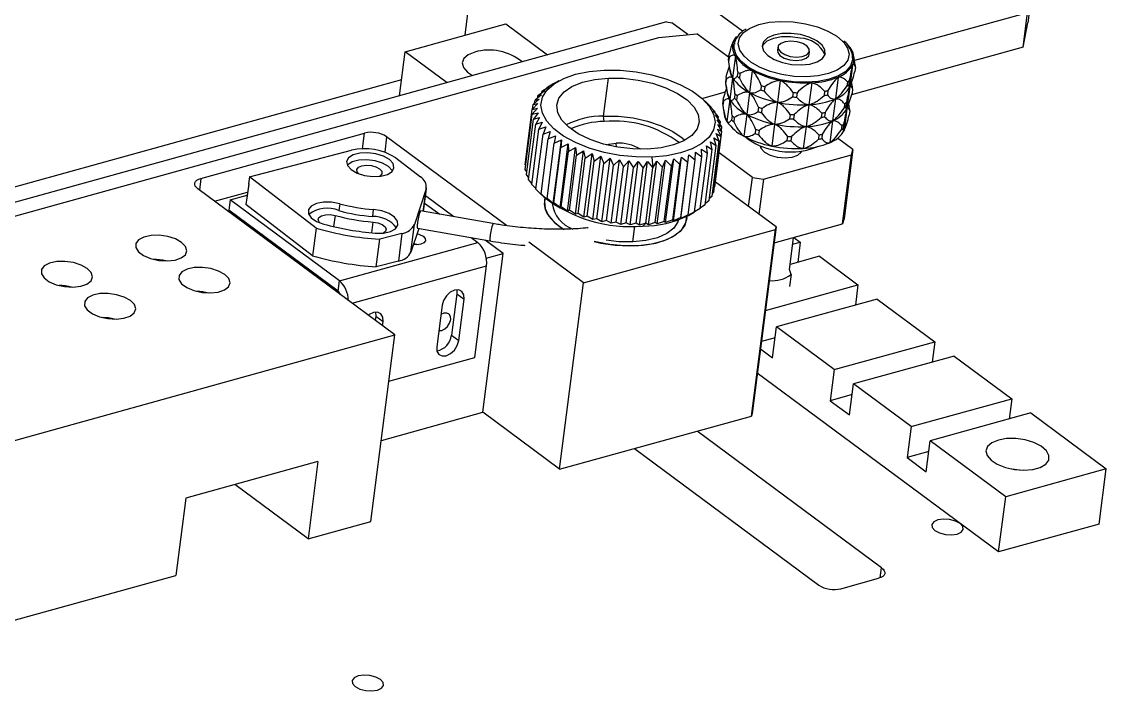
# Model space of a CAD drawing. Header units: millimetres. Extents: x 15 to 836, y 5 to 589.
# Drawn here: x 651.2 to 719.3, y 142.1 to 184.6 of the extents above; entities that cross this region are included whole.
import ezdxf

# ---------------------------------------------------------------- set-up
doc = ezdxf.new("R2010")
doc.units = ezdxf.units.MM

msp = doc.modelspace()

# ---------------------------------------------------------------- linework, layer by layer
at = {"color": 7, "linetype": 'Continuous', "lineweight": 25}
for p, q in [((696.407, 183.995), (679.416, 196.586)), ((678.996, 183.752), (680.222, 193.259)), ((714.499, 185.825), (714.331, 184.524)), ((691.638, 184.579), (631.6, 167.96)), ((691.638, 184.579), (691.986, 184.522)), ((714.313, 185.159), (703.452, 182.153)), ((714.033, 182.991), (714.313, 185.159)), ((675.239, 182.712), (681.557, 184.461)), ((681.557, 184.461), (684.182, 182.515)), ((692.978, 183.786), (691.986, 184.522)), ((714.033, 182.991), (714.331, 184.524)), ((632.435, 167.342), (691.162, 183.598)), ((691.162, 183.598), (693.541, 183.845)), ((695.544, 182.36), (693.541, 183.845)), ((674.882, 179.941), (675.239, 182.712)), ((677.865, 180.766), (675.239, 182.712)), ((698.64, 183.003), (698.612, 182.786)), ((700.596, 182.531), (700.624, 182.748)), ((714.033, 182.991), (703.269, 180.011)), ((695.559, 182.472), (695.523, 182.197)), ((695.57, 182.348), (695.535, 182.073)), ((695.535, 182.072), (695.623, 181.513)), ((695.967, 182.449), (695.79, 181.075)), ((703.331, 181.891), (703.154, 180.517)), ((703.496, 181.871), (703.408, 182.431)), ((696.119, 181.445), (696.084, 181.17)), ((696.255, 181.328), (696.219, 181.053)), ((697.032, 181.527), (696.855, 180.154)), ((703.508, 181.746), (703.472, 181.472)), ((675.011, 180.943), (630.651, 168.664)), ((684.257, 180.494), (683.818, 180.209)), ((684.573, 180.709), (684.123, 180.447)), ((684.123, 180.447), (684.257, 180.494)), ((684.482, 180.662), (684.573, 180.709)), ((684.874, 180.877), (684.511, 180.679)), ((687.698, 178.672), (688.006, 181.058)), ((695.382, 181.099), (695.346, 180.824)), ((695.393, 180.974), (695.358, 180.7)), ((695.358, 180.699), (695.446, 180.139)), ((695.79, 181.075), (695.613, 179.702)), ((697.595, 180.596), (697.56, 180.321)), ((697.818, 180.517), (697.782, 180.243)), ((698.786, 180.909), (698.609, 179.536)), ((700.759, 180.759), (700.582, 179.386)), ((702.423, 181.119), (702.246, 179.745)), ((703.004, 180.817), (702.968, 180.542)), ((703.154, 180.517), (702.977, 179.144)), ((703.119, 180.915), (703.083, 180.64)), ((703.319, 180.498), (703.269, 180.814)), ((683.791, 180.005), (683.388, 179.677)), ((683.555, 179.813), (683.573, 179.952)), ((683.995, 180.259), (683.573, 179.952)), ((683.573, 179.952), (683.791, 180.005)), ((683.807, 180.122), (683.818, 180.209)), ((683.818, 180.209), (683.995, 180.259)), ((693.871, 179.782), (695.343, 180.19)), ((695.942, 180.071), (695.907, 179.797)), ((696.078, 179.954), (696.042, 179.68)), ((696.855, 180.154), (696.678, 178.78)), ((699.59, 180.152), (699.554, 179.878)), ((699.84, 180.133), (699.805, 179.859)), ((701.569, 180.233), (701.534, 179.958)), ((701.781, 180.279), (701.745, 180.004)), ((703.331, 180.373), (703.295, 180.098)), ((683.561, 179.458), (683.211, 179.089)), ((683.211, 179.089), (683.539, 179.169)), ((683.539, 179.169), (683.22, 178.782)), ((683.231, 179.111), (683.267, 179.389)), ((683.646, 179.738), (683.267, 179.389)), ((683.267, 179.389), (683.561, 179.458)), ((683.362, 179.476), (683.388, 179.677)), ((683.388, 179.677), (683.646, 179.738)), ((694.102, 179.566), (693.954, 179.706)), ((694.442, 179.24), (694.067, 179.599)), ((694.343, 179.314), (694.442, 179.24)), ((694.704, 178.936), (694.343, 179.314)), ((695.205, 179.725), (695.169, 179.45)), ((695.216, 179.601), (695.181, 179.326)), ((695.181, 179.325), (695.268, 178.766)), ((695.613, 179.702), (695.436, 178.328)), ((697.418, 179.222), (697.382, 178.948)), ((697.64, 179.144), (697.605, 178.869)), ((698.609, 179.536), (698.432, 178.162)), ((700.582, 179.386), (700.405, 178.013)), ((702.246, 179.745), (702.069, 178.372)), ((702.826, 179.443), (702.791, 179.168)), ((702.977, 179.144), (702.8, 177.771)), ((702.942, 179.541), (702.906, 179.266)), ((703.142, 179.125), (703.092, 179.441)), ((682.763, 175.619), (683.211, 179.089)), ((682.772, 175.312), (683.22, 178.782)), ((682.846, 175), (683.294, 178.47)), ((683.22, 178.782), (683.578, 178.875)), ((683.578, 178.875), (683.294, 178.47)), ((683.294, 178.47), (683.679, 178.578)), ((683.679, 178.578), (683.432, 178.158)), ((687.738, 178.332), (687.698, 178.672)), ((694.564, 179.022), (694.704, 178.936)), ((694.905, 178.626), (694.564, 179.022)), ((694.725, 178.726), (694.905, 178.626)), ((695.044, 178.314), (694.725, 178.726)), ((694.826, 178.429), (695.044, 178.314)), ((695.118, 178.002), (694.826, 178.429)), ((694.891, 178.512), (694.905, 178.626)), ((695.765, 178.698), (695.73, 178.423)), ((695.9, 178.581), (695.865, 178.306)), ((696.678, 178.78), (696.501, 177.407)), ((699.413, 178.779), (699.377, 178.504)), ((699.663, 178.76), (699.628, 178.485)), ((701.392, 178.86), (701.357, 178.585)), ((701.604, 178.905), (701.568, 178.631)), ((703.153, 179), (703.118, 178.725)), ((682.985, 174.688), (683.432, 178.158)), ((683.186, 174.378), (683.633, 177.848)), ((683.432, 178.158), (683.841, 178.282)), ((683.841, 178.282), (683.633, 177.848)), ((683.633, 177.848), (684.061, 177.99)), ((684.061, 177.99), (683.895, 177.544)), ((694.843, 177.846), (695.127, 177.695)), ((695.07, 177.395), (694.843, 177.846)), ((694.866, 178.135), (695.118, 178.002)), ((695.127, 177.695), (694.866, 178.135)), ((695.022, 178.143), (695.044, 178.314)), ((695.087, 177.762), (695.118, 178.002)), ((697.241, 177.849), (697.205, 177.574)), ((697.463, 177.77), (697.428, 177.496)), ((698.432, 178.162), (698.255, 176.789)), ((700.405, 178.013), (700.228, 176.639)), ((702.069, 178.372), (701.892, 176.999)), ((702.649, 178.07), (702.614, 177.795)), ((702.765, 178.168), (702.729, 177.893)), ((662.415, 174.759), (672.681, 177.601)), ((681.598, 171.796), (674.074, 177.372)), ((683.448, 174.074), (683.895, 177.544)), ((683.767, 173.78), (684.215, 177.249)), ((683.895, 177.544), (684.338, 177.705)), ((684.338, 177.705), (684.215, 177.249)), ((684.215, 177.249), (684.668, 177.431)), ((684.533, 173.18), (685.047, 177.17)), ((684.668, 177.431), (684.589, 176.967)), ((684.589, 176.967), (685.047, 177.17)), ((685.047, 177.17), (685.013, 176.701)), ((694.502, 173.637), (694.949, 177.106)), ((694.614, 177.299), (694.949, 177.106)), ((694.765, 176.832), (694.614, 177.299)), ((694.623, 173.926), (695.07, 177.395)), ((694.679, 174.225), (695.127, 177.695)), ((694.759, 177.567), (695.07, 177.395)), ((694.949, 177.106), (694.759, 177.567)), ((699.236, 177.405), (699.2, 177.131)), ((699.486, 177.386), (699.451, 177.112)), ((701.215, 177.486), (701.18, 177.212)), ((701.426, 177.532), (701.391, 177.257)), ((703.352, 176.574), (702.39, 177.287)), ((665.458, 174.849), (671.872, 176.525)), ((684.141, 173.498), (684.589, 176.967)), ((684.566, 173.231), (685.013, 176.701)), ((684.958, 172.935), (685.472, 176.926)), ((685.013, 176.701), (685.472, 176.926)), ((685.035, 172.983), (685.483, 176.453)), ((685.424, 172.71), (685.938, 176.7)), ((685.472, 176.926), (685.483, 176.453)), ((685.483, 176.453), (685.938, 176.7)), ((685.926, 172.505), (686.44, 176.495)), ((685.938, 176.7), (685.993, 176.226)), ((685.993, 176.226), (686.44, 176.495)), ((686.44, 176.495), (686.538, 176.023)), ((693.444, 175.931), (693.465, 176.402)), ((693.465, 176.402), (693.855, 176.122)), ((693.832, 176.595), (694.215, 176.337)), ((693.855, 176.122), (693.832, 176.595)), ((694.072, 173.105), (694.519, 176.574)), ((694.147, 176.81), (694.519, 176.574)), ((694.215, 176.337), (694.147, 176.81)), ((694.317, 173.362), (694.765, 176.832)), ((694.409, 177.046), (694.765, 176.832)), ((694.519, 176.574), (694.409, 177.046)), ((697.586, 176.783), (697.569, 176.648)), ((700.048, 176.328), (700.065, 176.463)), ((703.352, 176.574), (702.793, 172.237)), ((703.259, 176.241), (703.352, 176.574)), ((674.65, 176.042), (676.189, 174.859)), ((685.545, 172.757), (685.993, 176.226)), ((686.09, 172.554), (686.538, 176.023)), ((686.458, 172.325), (686.972, 176.315)), ((686.538, 176.023), (686.972, 176.315)), ((686.664, 172.377), (687.111, 175.846)), ((686.972, 176.315), (687.111, 175.846)), ((687.014, 172.169), (687.529, 176.16)), ((687.111, 175.846), (687.529, 176.16)), ((687.529, 176.16), (687.708, 175.697)), ((687.589, 172.042), (688.103, 176.032)), ((687.708, 175.697), (688.103, 176.032)), ((688.103, 176.032), (688.32, 175.578)), ((688.176, 171.943), (688.69, 175.933)), ((688.32, 175.578), (688.69, 175.933)), ((688.69, 175.933), (688.941, 175.489)), ((688.768, 171.873), (689.283, 175.863)), ((688.941, 175.489), (689.283, 175.863)), ((689.283, 175.863), (689.565, 175.432)), ((689.36, 171.834), (689.874, 175.825)), ((689.565, 175.432), (689.874, 175.825)), ((689.874, 175.825), (690.185, 175.407)), ((689.944, 171.827), (690.459, 175.817)), ((690.185, 175.407), (690.459, 175.817)), ((690.459, 175.817), (690.794, 175.416)), ((690.514, 171.85), (691.029, 175.84)), ((690.714, 176.097), (690.794, 175.416)), ((690.794, 175.416), (691.029, 175.84)), ((691.029, 175.84), (691.384, 175.456)), ((691.065, 171.904), (691.579, 175.894)), ((691.384, 175.456), (691.579, 175.894)), ((691.579, 175.894), (691.951, 175.529)), ((691.589, 171.988), (692.104, 175.978)), ((691.951, 175.529), (692.104, 175.978)), ((692.082, 172.102), (692.596, 176.092)), ((692.104, 175.978), (692.487, 175.634)), ((692.487, 175.634), (692.596, 176.092)), ((692.537, 172.244), (693.052, 176.234)), ((692.539, 172.298), (692.986, 175.768)), ((692.596, 176.092), (692.986, 175.768)), ((692.986, 175.768), (693.052, 176.234)), ((692.997, 172.462), (693.444, 175.931)), ((693.052, 176.234), (693.444, 175.931)), ((693.408, 172.652), (693.855, 176.122)), ((693.767, 172.867), (694.215, 176.337)), ((697.035, 174.825), (694.955, 176.366)), ((697.731, 174.711), (703.259, 176.241)), ((702.7, 171.904), (703.259, 176.241)), ((682.868, 175.171), (682.772, 175.312)), ((687.26, 172.228), (687.708, 175.697)), ((687.872, 172.108), (688.32, 175.578)), ((688.494, 172.019), (688.941, 175.489)), ((689.118, 171.962), (689.565, 175.432)), ((689.738, 171.938), (690.185, 175.407)), ((690.346, 171.946), (690.794, 175.416)), ((690.937, 171.987), (691.384, 175.456)), ((691.503, 172.06), (691.951, 175.529)), ((692.039, 172.164), (692.487, 175.634)), ((665.411, 174.407), (665.302, 173.561)), ((665.32, 173.525), (665.432, 174.393)), ((665.458, 174.849), (665.402, 174.415)), ((665.432, 174.393), (665.402, 174.415)), ((665.413, 174.408), (665.411, 174.407)), ((665.432, 174.391), (665.411, 174.407)), ((669.641, 171.634), (665.458, 174.849)), ((682.999, 174.802), (682.846, 175)), ((683.194, 174.445), (682.985, 174.688)), ((683.451, 174.1), (683.186, 174.378)), ((698.529, 171.709), (694.719, 174.532)), ((696.798, 172.991), (697.035, 174.825)), ((697.035, 174.825), (697.731, 174.711)), ((697.731, 174.711), (697.448, 172.51)), ((674.595, 164.93), (662.228, 174.093)), ((663.269, 173.322), (665.345, 173.897)), ((664.241, 173.415), (665.322, 173.714)), ((676.55, 174.098), (675.825, 171.865)), ((676.375, 172.682), (676.569, 174.184)), ((678.288, 172.349), (676.503, 173.671)), ((683.823, 173.715), (683.448, 174.074)), ((683.767, 173.78), (683.823, 173.715)), ((684.153, 173.441), (683.767, 173.78)), ((683.788, 173.748), (683.936, 173.608)), ((694.623, 173.926), (694.528, 173.838)), ((664.241, 173.415), (664.157, 172.764)), ((671.107, 168.327), (664.241, 173.415)), ((665.291, 173.548), (665.235, 173.114)), ((669.417, 169.899), (665.235, 173.114)), ((665.312, 173.554), (665.291, 173.548)), ((665.291, 173.548), (665.32, 173.525)), ((665.323, 173.546), (665.302, 173.561)), ((671.127, 173.169), (671.071, 172.735)), ((676.444, 173.214), (677.404, 172.503)), ((684.141, 173.498), (684.153, 173.441)), ((684.533, 173.18), (684.141, 173.498)), ((684.566, 173.231), (684.533, 173.18)), ((684.958, 172.935), (684.566, 173.231)), ((685.035, 172.983), (684.958, 172.935)), ((685.424, 172.71), (685.035, 172.983)), ((694.072, 173.105), (693.773, 172.911)), ((694.317, 173.362), (694.083, 173.192)), ((694.502, 173.637), (694.335, 173.501)), ((671.023, 167.677), (664.157, 172.764)), ((673.197, 172.365), (673.253, 172.799)), ((680.75, 171.92), (676.189, 172.714)), ((685.545, 172.757), (685.424, 172.71)), ((685.926, 172.505), (685.545, 172.757)), ((686.09, 172.554), (685.926, 172.505)), ((686.458, 172.325), (686.09, 172.554)), ((686.664, 172.377), (686.458, 172.325)), ((687.014, 172.169), (686.664, 172.377)), ((692.539, 172.298), (692.082, 172.102)), ((692.997, 172.462), (692.537, 172.244)), ((692.537, 172.244), (692.539, 172.298)), ((693.408, 172.652), (692.95, 172.412)), ((692.95, 172.412), (692.997, 172.462)), ((693.016, 172.437), (693.379, 172.635)), ((693.378, 172.637), (693.408, 172.652)), ((693.767, 172.867), (693.408, 172.658)), ((669.641, 171.634), (669.417, 169.899)), ((675.601, 170.13), (675.825, 171.865)), ((676.084, 171.616), (675.601, 170.13)), ((676, 171.63), (680.562, 170.836)), ((687.26, 172.228), (687.014, 172.169)), ((687.589, 172.042), (687.26, 172.228)), ((687.872, 172.108), (687.589, 172.042)), ((688.176, 171.943), (687.872, 172.108)), ((688.494, 172.019), (688.176, 171.943)), ((688.768, 171.873), (688.494, 172.019)), ((689.118, 171.962), (688.768, 171.873)), ((689.36, 171.834), (689.118, 171.962)), ((689.738, 171.938), (689.36, 171.834)), ((689.944, 171.827), (689.738, 171.938)), ((690.346, 171.946), (689.944, 171.827)), ((690.155, 171.76), (690.346, 171.946)), ((690.514, 171.85), (690.346, 171.946)), ((690.937, 171.987), (690.514, 171.85)), ((691.065, 171.904), (690.937, 171.987)), ((691.503, 172.06), (691.065, 171.904)), ((691.589, 171.988), (691.503, 172.06)), ((692.039, 172.164), (691.589, 171.988)), ((692.082, 172.102), (692.039, 172.164)), ((698.529, 171.709), (697.019, 159.998)), ((698.401, 170.714), (702.7, 171.904)), ((698.483, 171.542), (698.529, 171.709)), ((702.793, 172.237), (702.7, 171.904)), ((673.413, 169.204), (673.636, 170.939)), ((675.035, 171.304), (673.636, 170.939)), ((675.035, 171.304), (674.812, 169.569)), ((679.373, 171.043), (679.794, 170.732)), ((686.44, 168.209), (698.483, 171.542)), ((696.973, 159.832), (698.483, 171.542)), ((699.358, 169.022), (699.62, 171.052)), ((699.643, 171.058), (700.046, 170.76)), ((671.107, 168.327), (679.794, 170.732)), ((681.39, 170.05), (680.258, 170.889)), ((686.44, 168.209), (683.004, 170.755)), ((699.565, 170.627), (700.046, 170.76)), ((700.046, 170.76), (699.881, 169.487)), ((680.104, 160.075), (681.39, 170.05)), ((680.327, 169.755), (681.39, 170.05)), ((701.252, 169.866), (699.401, 169.354)), ((701.252, 169.866), (703.665, 168.078)), ((674.812, 169.569), (673.413, 169.204)), ((679.601, 163.509), (680.343, 169.262)), ((699.464, 168.716), (699.361, 169.046)), ((671.023, 167.677), (671.107, 168.327)), ((684.93, 156.499), (686.44, 168.209)), ((699.464, 168.716), (699.368, 167.967)), ((678.472, 167.767), (678.482, 167.512)), ((697.854, 166.469), (703.665, 168.078)), ((703.665, 168.078), (703.501, 166.805)), ((678.482, 167.512), (678.146, 164.91)), ((678.482, 167.512), (678.934, 167.177)), ((678.599, 164.574), (678.934, 167.177)), ((704.871, 167.184), (698.554, 165.435)), ((704.871, 167.184), (708.491, 164.502)), ((673.382, 166.358), (673.392, 166.103)), ((677.552, 166.794), (677.217, 164.192)), ((673.392, 166.103), (673.359, 165.846)), ((673.392, 166.103), (673.844, 165.768)), ((673.811, 165.51), (673.844, 165.768)), ((608.517, 146.639), (674.595, 164.93)), ((673.085, 153.22), (674.595, 164.93)), ((678.146, 164.91), (678.599, 164.574)), ((698.302, 163.484), (698.554, 165.435)), ((702.173, 162.753), (698.554, 165.435)), ((698.467, 164.757), (697.602, 164.518)), ((702.173, 162.753), (708.491, 164.502)), ((708.491, 164.502), (708.327, 163.229)), ((674.219, 162.019), (679.601, 163.509)), ((697.541, 164.048), (698.302, 163.484)), ((709.697, 163.608), (703.38, 161.859)), ((709.697, 163.608), (713.317, 160.926)), ((712.494, 151.305), (697.346, 162.53)), ((702.173, 162.753), (701.922, 160.802)), ((703.128, 159.908), (703.38, 161.859)), ((706.999, 159.177), (703.38, 161.859)), ((703.292, 161.181), (701.922, 160.802)), ((701.922, 160.802), (703.128, 159.908)), ((706.999, 159.177), (713.317, 160.926)), ((713.317, 160.926), (713.152, 159.653)), ((673.741, 158.313), (680.104, 160.075)), ((684.93, 156.499), (680.104, 160.075)), ((684.93, 156.499), (696.973, 159.832)), ((697.019, 159.998), (696.973, 159.832)), ((714.523, 160.032), (708.206, 158.283)), ((714.523, 160.032), (719.258, 156.523)), ((705.151, 150.316), (693.577, 158.892)), ((706.999, 159.177), (706.748, 157.226)), ((707.954, 156.332), (708.206, 158.283)), ((712.941, 154.774), (708.206, 158.283)), ((689.628, 157.799), (701.202, 149.223)), ((708.118, 157.605), (706.748, 157.226)), ((669.762, 156.982), (661.471, 154.687)), ((669.762, 156.982), (669.136, 152.127)), ((706.748, 157.226), (707.954, 156.332)), ((719.258, 156.523), (712.941, 154.774)), ((718.811, 153.053), (719.258, 156.523)), ((669.136, 152.127), (664.536, 155.536)), ((661.471, 154.687), (660.844, 149.832)), ((712.494, 151.305), (712.941, 154.774)), ((669.136, 152.127), (673.085, 153.22)), ((718.811, 153.053), (712.494, 151.305)), ((616.441, 137.541), (660.844, 149.832)), ((702.595, 148.995), (704.964, 149.65))]:
    msp.add_line(p, q, dxfattribs=at)
at = {"color": 8, "linetype": 'Continuous', "lineweight": 25}
for p, q in [((672.554, 176.616), (672.681, 177.601)), ((674.074, 177.372), (673.949, 176.403)), ((688.511, 176.728), (688.483, 176.967)), ((662.415, 174.759), (662.32, 174.025)), ((676.55, 174.098), (676.367, 172.683)), ((670.837, 172.436), (670.746, 171.732)), ((673.135, 171.345), (673.222, 172.021)), ((689.525, 170.769), (689.652, 171.752)), ((671.902, 166.925), (680.343, 169.262)), ((705.069, 149.686), (705.151, 150.316))]:
    msp.add_line(p, q, dxfattribs=at)
at = {"color": 7, "linetype": 'Continuous', "lineweight": 25, "flags": 128}
for points in [[(696.86, 184.179), (696.895, 184.198), (697.441, 184.417), (698.097, 184.559), (698.83, 184.616), (699.603, 184.586), (700.378, 184.47), (701.115, 184.274), (701.778, 184.009), (702.333, 183.686), (702.701, 183.377)], [(700.058, 183.787), (699.467, 183.864), (698.89, 183.854), (698.38, 183.756), (697.981, 183.581), (697.728, 183.342), (697.645, 183.063), (697.738, 182.766), (697.999, 182.479), (698.406, 182.228), (698.921, 182.034), (699.5, 181.915), (700.09, 181.881), (700.64, 181.935), (701.1, 182.073), (701.43, 182.283), (701.6, 182.545), (701.595, 182.836), (701.415, 183.131), (701.078, 183.403), (700.611, 183.628), (700.058, 183.787)], [(700.03, 183.57), (699.439, 183.647), (698.862, 183.637), (698.352, 183.539), (697.953, 183.364), (697.7, 183.125), (697.647, 183.021)], [(699.845, 183.331), (699.457, 183.373), (699.096, 183.339), (698.817, 183.235), (698.661, 183.075), (698.654, 182.886), (698.795, 182.695), (699.064, 182.531), (699.419, 182.42), (699.807, 182.378), (700.168, 182.412), (700.447, 182.516), (700.603, 182.675), (700.61, 182.865), (700.469, 183.056), (700.2, 183.22), (699.845, 183.331)], [(679.604, 182.692), (679.192, 182.524), (678.924, 182.291), (678.824, 182.014), (678.9, 181.718), (679.146, 181.429), (679.469, 181.21)], [(698.805, 180.95), (698.042, 181.151), (697.351, 181.423), (696.765, 181.752), (696.313, 182.124), (696.014, 182.521), (695.883, 182.924), (695.891, 183.178)], [(698.612, 182.786), (698.626, 182.669), (698.767, 182.478), (699.036, 182.314), (699.391, 182.203), (699.779, 182.161), (700.14, 182.195), (700.419, 182.299), (700.575, 182.459), (700.596, 182.531)], [(703.331, 182.297), (703.325, 182.195), (703.195, 181.817), (702.898, 181.479), (702.446, 181.196), (701.861, 180.981), (701.171, 180.845), (700.407, 180.793), (699.606, 180.829), (698.805, 180.95)], [(690.714, 176.097), (689.722, 176.104), (688.714, 176.204), (687.723, 176.393), (686.783, 176.665), (685.926, 177.01), (685.181, 177.417), (684.574, 177.872), (684.126, 178.36), (683.851, 178.864), (683.759, 179.366), (683.853, 179.85), (684.131, 180.298), (684.581, 180.697), (685.19, 181.032), (685.936, 181.292), (686.794, 181.468), (687.735, 181.554)], [(687.735, 181.554), (688.727, 181.547), (689.735, 181.447), (690.726, 181.258), (691.667, 180.986), (692.523, 180.641), (693.268, 180.234), (693.875, 179.779), (694.323, 179.291), (694.598, 178.788), (694.69, 178.285), (694.596, 177.802), (694.319, 177.353), (693.868, 176.954), (693.259, 176.619), (692.513, 176.359), (691.655, 176.183), (690.714, 176.097)], [(690.443, 176.593), (689.522, 176.606), (688.588, 176.715), (687.682, 176.916), (686.843, 177.201), (686.108, 177.557), (685.509, 177.969), (685.073, 178.418), (684.818, 178.884), (684.756, 179.348), (684.889, 179.79), (685.212, 180.189), (685.71, 180.528), (686.361, 180.793), (687.138, 180.972), (688.006, 181.058)], [(688.006, 181.058), (688.927, 181.046), (689.861, 180.936), (690.768, 180.735), (691.607, 180.45), (692.341, 180.094), (692.94, 179.682), (693.376, 179.234), (693.631, 178.767), (693.693, 178.303), (693.56, 177.862), (693.237, 177.462), (692.739, 177.123), (692.088, 176.858), (691.311, 176.679), (690.443, 176.593)], [(687.698, 178.672), (688.619, 178.66), (689.554, 178.551), (690.46, 178.349), (691.299, 178.064), (692.034, 177.708), (692.632, 177.297), (692.795, 177.153)], [(687.884, 176.863), (688.017, 176.902), (688.483, 176.967)], [(697.517, 176.811), (697.568, 176.649), (697.787, 176.415)], [(697.787, 176.415), (698.147, 176.22), (698.601, 176.091), (699.086, 176.044), (699.538, 176.087), (699.895, 176.214), (700.109, 176.406), (700.14, 176.472)], [(671.844, 175.308), (672.218, 175.096), (672.691, 174.947), (673.208, 174.879), (673.705, 174.901), (674.122, 175.011), (674.41, 175.194), (674.534, 175.428), (674.478, 175.686), (674.249, 175.937), (673.875, 176.15), (673.401, 176.299), (672.885, 176.366), (672.388, 176.344), (671.97, 176.235), (671.682, 176.052), (671.559, 175.817), (671.615, 175.559), (671.844, 175.308)], [(674.437, 175.223), (674.422, 175.253), (674.193, 175.503), (673.819, 175.716), (673.345, 175.865), (672.829, 175.932), (672.332, 175.91), (671.914, 175.801), (671.626, 175.618), (671.599, 175.589)], [(672.301, 175.062), (672.218, 175.172), (672.205, 175.326), (672.311, 175.458), (672.521, 175.55), (672.802, 175.587), (673.112, 175.563), (673.403, 175.482), (673.632, 175.357), (673.763, 175.206), (673.776, 175.052), (673.67, 174.92), (673.625, 174.891)], [(662.228, 174.093), (662.126, 174.185), (662.058, 174.281), (662.026, 174.379), (662.033, 174.473), (662.078, 174.562), (662.159, 174.641), (662.272, 174.708), (662.415, 174.759)], [(671.127, 173.169), (670.616, 173.262), (670.107, 173.266), (669.66, 173.181), (669.33, 173.018), (669.156, 172.796), (669.16, 172.541), (669.34, 172.285), (669.675, 172.059), (670.125, 171.889)], [(684.024, 173.528), (683.977, 173.318), (684.017, 172.87), (684.238, 172.417), (684.632, 171.979), (685.181, 171.572), (685.207, 171.556)], [(669.881, 171.968), (669.852, 171.998), (669.776, 172.154), (669.821, 172.3), (669.98, 172.415), (670.229, 172.481), (670.53, 172.489), (670.837, 172.436)], [(673.361, 171.325), (673.867, 171.329), (674.305, 171.421), (674.624, 171.59), (674.783, 171.816), (674.764, 172.072), (674.57, 172.327), (674.223, 172.549), (673.766, 172.713), (673.253, 172.799)], [(692.91, 172.394), (692.912, 172.253), (692.795, 171.824), (692.5, 171.433), (692.039, 171.096), (691.431, 170.827), (690.7, 170.637), (689.877, 170.533), (688.995, 170.521), (688.09, 170.599), (687.2, 170.766), (687.108, 170.789)], [(687.108, 170.789), (687.513, 170.697), (688.413, 170.561), (689.314, 170.515), (690.179, 170.56), (690.973, 170.695), (691.663, 170.914), (692.221, 171.209), (692.625, 171.567), (692.857, 171.973), (692.911, 172.392)], [(673.222, 172.021), (673.528, 171.967), (673.792, 171.861), (673.974, 171.72), (674.045, 171.564), (673.996, 171.419), (673.885, 171.331)], [(692.395, 172.16), (692.357, 172.033), (692.107, 171.639), (691.673, 171.3), (691.077, 171.034), (690.349, 170.854), (689.525, 170.769)], [(661.197, 170.738), (660.81, 170.955), (660.325, 171.109), (659.795, 171.185), (659.279, 171.174), (658.831, 171.077), (658.501, 170.905), (658.324, 170.677), (658.319, 170.416), (658.487, 170.152), (658.81, 169.913), (659.252, 169.725), (659.766, 169.608), (660.296, 169.575), (660.785, 169.63), (661.18, 169.766), (661.437, 169.969), (661.529, 170.217), (661.446, 170.483), (661.197, 170.738)], [(676.36, 171.13), (676.488, 170.989), (676.506, 170.845), (676.412, 170.719), (676.22, 170.631), (675.959, 170.594), (675.754, 170.602)], [(675.98, 171.296), (676.141, 171.246), (676.36, 171.13)], [(675.776, 170.67), (675.782, 170.669), (676.047, 170.6)], [(689.525, 170.769), (688.647, 170.784), (687.865, 170.879)], [(655.275, 169.099), (654.887, 169.315), (654.402, 169.47), (653.873, 169.546), (653.356, 169.535), (652.909, 169.438), (652.578, 169.266), (652.401, 169.037), (652.396, 168.777), (652.565, 168.513), (652.887, 168.274), (653.33, 168.085), (653.844, 167.969), (654.374, 167.936), (654.863, 167.99), (655.257, 168.127), (655.514, 168.33), (655.606, 168.578), (655.524, 168.844), (655.275, 169.099)], [(663.912, 168.727), (663.524, 168.943), (663.039, 169.098), (662.51, 169.174), (661.994, 169.163), (661.546, 169.066), (661.216, 168.894), (661.038, 168.665), (661.034, 168.405), (661.202, 168.141), (661.524, 167.902), (661.967, 167.713), (662.481, 167.596), (663.011, 167.564), (663.5, 167.618), (663.894, 167.754), (664.151, 167.958), (664.243, 168.206), (664.161, 168.472), (663.912, 168.727)], [(657.989, 167.087), (657.602, 167.304), (657.117, 167.458), (656.587, 167.534), (656.071, 167.523), (655.623, 167.427), (655.293, 167.255), (655.116, 167.026), (655.111, 166.765), (655.279, 166.501), (655.602, 166.262), (656.044, 166.074), (656.558, 165.957), (657.088, 165.924), (657.577, 165.979), (657.971, 166.115), (658.229, 166.318), (658.321, 166.566), (658.238, 166.832), (657.989, 167.087)], [(678.934, 167.177), (678.919, 167.453), (678.801, 167.657), (678.598, 167.76), (678.341, 167.744), (678.069, 167.613), (677.824, 167.387), (677.642, 167.099), (677.552, 166.794)], [(673.844, 165.768), (673.829, 166.044), (673.711, 166.248), (673.508, 166.351), (673.251, 166.335), (672.979, 166.204), (672.927, 166.166)], [(677.347, 165.202), (677.53, 165.213), (677.725, 165.307), (677.9, 165.469), (678.029, 165.674), (678.094, 165.892), (678.083, 166.089), (677.999, 166.235), (677.854, 166.308), (677.67, 166.297), (677.476, 166.204)], [(677.217, 164.192), (677.232, 163.916), (677.35, 163.711), (677.553, 163.609), (677.81, 163.624), (678.082, 163.755), (678.327, 163.982), (678.509, 164.269), (678.599, 164.574)], [(712.48, 158.331), (712.068, 158.162), (711.8, 157.929), (711.7, 157.652), (711.776, 157.356), (712.022, 157.068), (712.416, 156.812), (712.922, 156.611), (713.497, 156.484), (714.089, 156.442), (714.644, 156.488), (715.115, 156.618), (715.459, 156.821), (715.645, 157.079), (715.658, 157.368), (715.495, 157.664), (715.172, 157.94), (714.716, 158.17), (714.169, 158.336), (713.58, 158.422), (712.999, 158.42), (712.48, 158.331)], [(713.812, 156.451), (713.334, 156.513), (713.315, 156.515)], [(710.081, 153.093), (709.79, 153.247), (709.423, 153.345), (709.036, 153.371), (708.688, 153.321), (708.431, 153.203), (708.306, 153.036), (708.331, 152.843), (708.501, 152.656), (708.792, 152.501), (709.159, 152.403), (709.546, 152.378), (709.894, 152.427), (710.15, 152.545), (710.276, 152.713), (710.251, 152.905), (710.081, 153.093)], [(705.151, 150.316), (705.253, 150.225), (705.321, 150.128), (705.353, 150.031), (705.346, 149.936), (705.301, 149.847), (705.22, 149.768), (705.107, 149.702), (704.964, 149.65)], [(673.681, 143.293), (673.39, 143.448), (673.023, 143.546), (672.636, 143.571), (672.288, 143.522), (672.032, 143.404), (671.906, 143.236), (671.931, 143.044), (672.102, 142.856), (672.393, 142.702), (672.76, 142.604), (673.147, 142.578), (673.495, 142.628), (673.751, 142.746), (673.876, 142.913), (673.852, 143.106), (673.681, 143.293)]]:
    msp.add_lwpolyline(points, dxfattribs=at)
at = {"color": 8, "linetype": 'Continuous', "lineweight": 25, "flags": 128}
for points in [[(698.887, 181.281), (698.149, 181.476), (697.486, 181.742), (696.931, 182.065), (696.511, 182.428), (696.248, 182.814), (696.154, 183.203), (696.235, 183.575), (696.486, 183.913), (696.86, 184.179)], [(702.701, 183.377), (702.753, 183.323), (703.016, 182.937), (703.11, 182.548), (703.029, 182.176), (702.778, 181.838), (702.369, 181.553), (701.823, 181.334), (701.167, 181.192), (700.434, 181.135), (699.661, 181.165), (698.887, 181.281)]]:
    msp.add_lwpolyline(points, dxfattribs=at)
at = {"color": 7, "linetype": 'Continuous', "lineweight": 25}
for centre, radius, start, end in [((696.799, 183.019), 1.008, 156.14209, 214.42148), ((696.921, 182.928), 1.157, 139.75427, 154.50124), ((699.981, 181.82), 1.751, 23.32574, 88.39573), ((680.494, 179.523), 3.292, 50.71865, 105.68047), ((701.639, 181.876), 1.884, 31.7824, 43.45323), ((702.409, 182.299), 1.008, 336.14099, 34.42188), ((696.518, 182.227), 0.995, 181.69346, 188.87134), ((696.554, 182.501), 0.995, 181.69346, 188.87134), ((698.268, 184.031), 2.792, 214.52235, 243.73652), ((701.831, 182.736), 1.722, 290.10604, 330.6154), ((702.513, 181.717), 0.995, 1.69172, 8.87308), ((696.799, 181.712), 1.194, 189.62341, 212.26144), ((698.075, 183.335), 2.941, 227.38906, 230.8717), ((698.11, 183.609), 2.941, 227.38906, 230.8717), ((700.01, 187.179), 6.388, 242.21174, 258.9515), ((696.341, 180.853), 0.995, 181.69346, 188.87134), ((696.377, 181.128), 0.995, 181.69346, 188.87134), ((698.09, 182.658), 2.792, 214.52235, 243.73652), ((699.954, 186.933), 6.762, 249.58161, 251.58173), ((700.349, 188.444), 7.695, 258.28002, 273.05441), ((700.572, 185.655), 4.899, 272.18699, 292.19234), ((701.654, 181.362), 1.722, 290.10604, 330.6154), ((701.873, 181.947), 1.781, 307.92755, 312.7947), ((701.909, 182.222), 1.781, 307.92755, 312.7947), ((702.336, 180.344), 0.995, 1.69172, 8.87308), ((696.622, 180.339), 1.194, 189.62341, 212.26144), ((697.898, 181.961), 2.941, 227.38906, 230.8717), ((697.933, 182.236), 2.941, 227.38906, 230.8717), ((699.833, 185.805), 6.388, 242.21174, 258.9515), ((699.919, 186.658), 6.762, 249.58161, 251.58173), ((700.294, 187.98), 8.136, 264.78287, 266.55165), ((700.33, 188.254), 8.136, 264.78287, 266.55165), ((700.547, 185.038), 5.174, 280.99385, 283.38599), ((700.583, 185.312), 5.174, 280.99385, 283.38599), ((696.164, 179.48), 0.995, 181.69346, 188.87134), ((696.199, 179.755), 0.995, 181.69346, 188.87134), ((697.913, 181.284), 2.792, 214.52235, 243.73652), ((699.777, 185.56), 6.762, 249.58161, 251.58173), ((700.172, 187.07), 7.695, 258.28002, 273.05441), ((700.395, 184.282), 4.899, 272.18699, 292.19234), ((701.477, 179.989), 1.722, 290.10604, 330.6154), ((701.696, 180.574), 1.781, 307.92755, 312.7947), ((701.731, 180.848), 1.781, 307.92755, 312.7947), ((702.159, 178.97), 0.995, 1.69172, 8.87308), ((687.685, 173.507), 5.165, 89.84818, 116.91168), ((696.445, 178.966), 1.194, 189.62341, 212.26144), ((697.721, 180.588), 2.941, 227.38906, 230.8717), ((697.756, 180.862), 2.941, 227.38906, 230.8717), ((699.656, 184.432), 6.388, 242.21174, 258.9515), ((699.742, 185.285), 6.762, 249.58161, 251.58173), ((700.117, 186.606), 8.136, 264.78287, 266.55165), ((700.152, 186.881), 8.136, 264.78287, 266.55165), ((700.37, 183.664), 5.174, 280.99385, 283.38599), ((700.406, 183.939), 5.174, 280.99385, 283.38599), ((687.811, 173.031), 5.301, 90.78379, 114.1921), ((688.362, 171.583), 6.777, 52.89442, 95.27901), ((697.736, 179.911), 2.792, 214.52235, 243.73652), ((699.6, 184.186), 6.762, 249.58161, 251.58173), ((699.995, 185.697), 7.695, 258.28002, 273.05441), ((700.218, 182.908), 4.899, 272.18699, 292.19234), ((701.3, 178.615), 1.722, 290.10604, 330.6154), ((701.519, 179.2), 1.781, 307.92755, 312.7947), ((701.554, 179.475), 1.781, 307.92755, 312.7947), ((673.112, 175.869), 1.784, 57.3882, 103.98662), ((699.479, 183.059), 6.388, 242.21174, 258.9515), ((698.941, 180.112), 3.606, 230.45085, 261.24194), ((699.564, 183.911), 6.762, 249.58161, 251.58173), ((699.94, 185.233), 8.136, 264.78287, 266.55165), ((699.975, 185.507), 8.136, 264.78287, 266.55165), ((700.193, 182.291), 5.174, 280.99385, 283.38599), ((700.228, 182.566), 5.174, 280.99385, 283.38599), ((672.701, 173.068), 3.555, 56.76372, 103.48499), ((688.654, 174.351), 2.622, 58.50652, 93.7357), ((699.818, 184.324), 7.695, 258.28002, 273.05441), ((699.446, 180.694), 4.277, 255.7299, 292.96501), ((700.041, 181.535), 4.899, 272.18699, 292.19234), ((675.837, 174.226), 0.724, 349.82421, 60.90582), ((674.18, 184.416), 11.654, 254.81134, 265.43731), ((689.409, 180.639), 8.91, 232.10479, 274.80096), ((685.122, 173.179), 1.152, 162.39371, 211.4566), ((686.433, 173.441), 1.982, 187.49058, 250.1982), ((670.332, 170.983), 1.902, 67.15254, 127.32614), ((674.262, 185.052), 13.073, 254.81129, 265.43737), ((674.124, 183.982), 11.654, 254.81134, 265.43731), ((673.236, 170.496), 1.87, 38.59976, 91.21185), ((678.433, 171.795), 2.425, 157.74114, 177.16963), ((686.735, 174.22), 3.071, 212.30701, 240.26492), ((690.128, 178.26), 6.5, 270.23342, 296.37708), ((674.915, 190.105), 19.209, 254.06506, 266.18364), ((674.771, 189.003), 17.734, 254.81129, 265.4374), ((674.892, 172.343), 1.048, 277.8541, 332.88928), ((676.617, 171.749), 0.628, 164.69959, 190.91653), ((678.665, 169.472), 1.691, 352.84955, 48.14509), ((659.398, 166.377), 3.297, 75.92016, 89.38358), ((674.691, 188.37), 19.209, 254.06506, 266.18364), ((674.668, 170.608), 1.048, 277.8541, 332.88928), ((670.034, 167.096), 1.633, 0.11439, 48.91749), ((698.299, 170.304), 1.97, 264.05576, 306.2526), ((653.475, 164.737), 3.297, 75.92016, 89.38358), ((662.112, 164.365), 3.297, 75.92075, 89.38319), ((670.73, 167.319), 0.463, 19.0318, 50.6073), ((656.189, 162.726), 3.297, 75.92075, 89.38319), ((677.046, 165.028), 1.106, 279.37285, 353.84387), ((702.164, 150.726), 1.784, 237.38825, 283.98654)]:
    msp.add_arc(centre, radius, start, end, dxfattribs=at)
at = {"color": 8, "linetype": 'Continuous', "lineweight": 25}
for centre, radius, start, end in [((682.992, 171.002), 2.422, 157.72816, 177.17846), ((681.179, 170.955), 0.628, 164.69759, 190.91956)]:
    msp.add_arc(centre, radius, start, end, dxfattribs=at)
at = {"color": 7, "linetype": 'Continuous', "lineweight": 25}
for points, knots in [([(696.645, 184.129), (696.6, 184.106), (696.382, 183.997), (696.14, 183.739), (695.935, 183.435), (695.918, 183.243), (695.912, 183.184)], [0, 0, 0, 0, 0.103747, 0.502418, 0.847165, 1, 1, 1, 1]), ([(695.559, 182.472), (695.609, 182.648), (695.685, 182.912), (695.794, 183.232), (695.849, 183.362), (695.877, 183.426)], [0, 0, 0, 0, 0.50032, 0.751271, 1, 1, 1, 1]), ([(703.313, 182.324), (703.317, 182.383), (703.332, 182.579), (703.185, 182.91), (703, 183.206), (702.824, 183.353), (702.787, 183.384)], [0, 0, 0, 0, 0.157382, 0.521943, 0.898267, 1, 1, 1, 1]), ([(695.535, 182.073), (695.566, 181.891), (695.613, 181.618), (695.704, 181.282), (695.761, 181.144), (695.79, 181.075)], [0, 0, 0, 0, 0.500351, 0.751336, 1, 1, 1, 1]), ([(695.967, 182.449), (695.932, 182.468), (695.861, 182.506), (695.724, 182.482), (695.632, 182.401), (695.57, 182.348)], [0, 0, 0, 0, 0.250904, 0.501262, 1, 1, 1, 1]), ([(696.119, 181.445), (696.103, 181.628), (696.078, 181.902), (696.023, 182.24), (695.986, 182.379), (695.967, 182.449)], [0, 0, 0, 0, 0.500334, 0.751312, 1, 1, 1, 1]), ([(703.331, 181.891), (703.314, 181.824), (703.28, 181.69), (703.207, 181.361), (703.154, 181.093), (703.119, 180.915)], [0, 0, 0, 0, 0.250823, 0.500655, 1, 1, 1, 1]), ([(703.508, 181.746), (703.488, 181.806), (703.457, 181.897), (703.394, 181.935), (703.352, 181.905), (703.331, 181.891)], [0, 0, 0, 0, 0.500322, 0.751272, 1, 1, 1, 1]), ([(695.382, 181.099), (695.432, 181.277), (695.497, 181.508), (695.568, 181.71), (695.585, 181.756)], [0, 0, 0, 0, 0.770552, 1, 1, 1, 1]), ([(695.79, 181.075), (695.815, 181.056), (695.866, 181.016), (695.967, 181.038), (696.037, 181.117), (696.084, 181.17)], [0, 0, 0, 0, 0.251089, 0.500873, 1, 1, 1, 1]), ([(697.032, 181.527), (696.959, 181.537), (696.814, 181.555), (696.545, 181.497), (696.371, 181.396), (696.255, 181.328)], [0, 0, 0, 0, 0.251083, 0.500869, 1, 1, 1, 1]), ([(697.595, 180.596), (697.52, 180.768), (697.406, 181.027), (697.209, 181.34), (697.091, 181.465), (697.032, 181.527)], [0, 0, 0, 0, 0.50036, 0.751333, 1, 1, 1, 1]), ([(703.154, 180.517), (703.182, 180.582), (703.237, 180.712), (703.346, 181.033), (703.422, 181.296), (703.472, 181.472)], [0, 0, 0, 0, 0.250821, 0.500661, 1, 1, 1, 1]), ([(695.358, 180.7), (695.389, 180.518), (695.436, 180.244), (695.527, 179.909), (695.584, 179.771), (695.613, 179.702)], [0, 0, 0, 0, 0.500358, 0.751333, 1, 1, 1, 1]), ([(695.79, 181.075), (695.755, 181.094), (695.684, 181.133), (695.547, 181.109), (695.455, 181.028), (695.393, 180.974)], [0, 0, 0, 0, 0.250904, 0.501262, 1, 1, 1, 1]), ([(695.942, 180.071), (695.926, 180.254), (695.901, 180.529), (695.846, 180.867), (695.809, 181.006), (695.79, 181.075)], [0, 0, 0, 0, 0.50035, 0.751313, 1, 1, 1, 1]), ([(696.219, 181.053), (696.305, 180.885), (696.434, 180.633), (696.657, 180.332), (696.789, 180.213), (696.855, 180.154)], [0, 0, 0, 0, 0.500345, 0.751305, 1, 1, 1, 1]), ([(698.786, 180.909), (698.694, 180.899), (698.511, 180.88), (698.176, 180.755), (697.961, 180.612), (697.818, 180.517)], [0, 0, 0, 0, 0.250823, 0.500656, 1, 1, 1, 1]), ([(699.59, 180.152), (699.48, 180.3), (699.315, 180.521), (699.034, 180.773), (698.868, 180.864), (698.786, 180.909)], [0, 0, 0, 0, 0.500324, 0.751275, 1, 1, 1, 1]), ([(700.759, 180.759), (700.672, 180.727), (700.499, 180.661), (700.181, 180.455), (699.976, 180.262), (699.84, 180.133)], [0, 0, 0, 0, 0.250905, 0.501263, 1, 1, 1, 1]), ([(701.569, 180.233), (701.459, 180.348), (701.292, 180.52), (701.009, 180.691), (700.842, 180.737), (700.759, 180.759)], [0, 0, 0, 0, 0.500332, 0.751307, 1, 1, 1, 1]), ([(702.423, 181.119), (702.363, 181.065), (702.244, 180.958), (702.022, 180.676), (701.877, 180.438), (701.781, 180.279)], [0, 0, 0, 0, 0.251083, 0.500869, 1, 1, 1, 1]), ([(702.246, 179.745), (702.313, 179.795), (702.448, 179.894), (702.698, 180.16), (702.86, 180.389), (702.968, 180.542)], [0, 0, 0, 0, 0.25091, 0.501267, 1, 1, 1, 1]), ([(703.004, 180.817), (702.926, 180.899), (702.809, 181.023), (702.605, 181.117), (702.483, 181.118), (702.423, 181.119)], [0, 0, 0, 0, 0.500359, 0.75133, 1, 1, 1, 1]), ([(703.154, 180.517), (703.137, 180.45), (703.103, 180.316), (703.03, 179.988), (702.977, 179.72), (702.942, 179.541)], [0, 0, 0, 0, 0.250823, 0.500655, 1, 1, 1, 1]), ([(703.083, 180.64), (703.088, 180.583), (703.096, 180.498), (703.122, 180.467), (703.144, 180.5), (703.154, 180.517)], [0, 0, 0, 0, 0.500315, 0.751275, 1, 1, 1, 1]), ([(703.331, 180.373), (703.31, 180.433), (703.28, 180.523), (703.217, 180.562), (703.175, 180.532), (703.154, 180.517)], [0, 0, 0, 0, 0.500322, 0.751272, 1, 1, 1, 1]), ([(695.205, 179.725), (695.255, 179.903), (695.32, 180.135), (695.391, 180.336), (695.407, 180.383)], [0, 0, 0, 0, 0.770552, 1, 1, 1, 1]), ([(695.613, 179.702), (695.638, 179.682), (695.689, 179.643), (695.789, 179.665), (695.86, 179.744), (695.907, 179.797)], [0, 0, 0, 0, 0.2510821, 0.5008686, 1, 1, 1, 1]), ([(696.855, 180.154), (696.782, 180.163), (696.637, 180.182), (696.367, 180.124), (696.193, 180.022), (696.078, 179.954)], [0, 0, 0, 0, 0.251083, 0.500869, 1, 1, 1, 1]), ([(696.855, 180.154), (696.921, 180.141), (697.052, 180.116), (697.296, 180.163), (697.454, 180.258), (697.56, 180.321)], [0, 0, 0, 0, 0.250913, 0.501267, 1, 1, 1, 1]), ([(697.418, 179.222), (697.342, 179.395), (697.229, 179.654), (697.032, 179.967), (696.914, 180.092), (696.855, 180.154)], [0, 0, 0, 0, 0.50036, 0.751333, 1, 1, 1, 1]), ([(697.782, 180.243), (697.895, 180.102), (698.065, 179.891), (698.355, 179.657), (698.524, 179.576), (698.609, 179.536)], [0, 0, 0, 0, 0.500314, 0.751273, 1, 1, 1, 1]), ([(698.609, 179.536), (698.698, 179.54), (698.877, 179.55), (699.204, 179.657), (699.414, 179.789), (699.554, 179.878)], [0, 0, 0, 0, 0.250818, 0.500661, 1, 1, 1, 1]), ([(699.805, 179.859), (699.911, 179.752), (700.07, 179.591), (700.342, 179.438), (700.503, 179.403), (700.582, 179.386)], [0, 0, 0, 0, 0.500353, 0.751338, 1, 1, 1, 1]), ([(700.582, 179.386), (700.672, 179.413), (700.852, 179.468), (701.182, 179.656), (701.393, 179.837), (701.534, 179.958)], [0, 0, 0, 0, 0.251091, 0.500875, 1, 1, 1, 1]), ([(701.745, 180.004), (701.812, 179.928), (701.912, 179.813), (702.087, 179.735), (702.193, 179.742), (702.246, 179.745)], [0, 0, 0, 0, 0.500345, 0.751301, 1, 1, 1, 1]), ([(702.977, 179.144), (703.005, 179.209), (703.06, 179.339), (703.169, 179.66), (703.245, 179.923), (703.295, 180.098)], [0, 0, 0, 0, 0.250824, 0.500654, 1, 1, 1, 1]), ([(695.181, 179.326), (695.212, 179.144), (695.259, 178.871), (695.35, 178.535), (695.407, 178.397), (695.436, 178.328)], [0, 0, 0, 0, 0.500358, 0.751333, 1, 1, 1, 1]), ([(695.613, 179.702), (695.578, 179.721), (695.507, 179.759), (695.37, 179.735), (695.278, 179.655), (695.216, 179.601)], [0, 0, 0, 0, 0.250911, 0.501266, 1, 1, 1, 1]), ([(695.765, 178.698), (695.749, 178.881), (695.724, 179.156), (695.669, 179.493), (695.632, 179.633), (695.613, 179.702)], [0, 0, 0, 0, 0.500346, 0.751306, 1, 1, 1, 1]), ([(696.042, 179.68), (696.128, 179.512), (696.257, 179.26), (696.48, 178.958), (696.612, 178.839), (696.678, 178.78)], [0, 0, 0, 0, 0.500334, 0.751311, 1, 1, 1, 1]), ([(698.609, 179.536), (698.517, 179.526), (698.334, 179.507), (697.999, 179.382), (697.784, 179.239), (697.64, 179.144)], [0, 0, 0, 0, 0.250823, 0.500656, 1, 1, 1, 1]), ([(699.413, 178.779), (699.303, 178.926), (699.138, 179.148), (698.857, 179.4), (698.691, 179.49), (698.609, 179.536)], [0, 0, 0, 0, 0.500324, 0.751275, 1, 1, 1, 1]), ([(700.582, 179.386), (700.495, 179.353), (700.322, 179.288), (700.003, 179.081), (699.799, 178.888), (699.663, 178.76)], [0, 0, 0, 0, 0.250905, 0.501263, 1, 1, 1, 1]), ([(701.392, 178.86), (701.282, 178.974), (701.115, 179.146), (700.832, 179.318), (700.665, 179.363), (700.582, 179.386)], [0, 0, 0, 0, 0.500348, 0.751308, 1, 1, 1, 1]), ([(702.246, 179.745), (702.186, 179.692), (702.067, 179.584), (701.845, 179.303), (701.7, 179.064), (701.604, 178.905)], [0, 0, 0, 0, 0.251083, 0.500869, 1, 1, 1, 1]), ([(702.069, 178.372), (702.136, 178.421), (702.271, 178.52), (702.521, 178.786), (702.683, 179.016), (702.791, 179.168)], [0, 0, 0, 0, 0.250903, 0.501262, 1, 1, 1, 1]), ([(702.826, 179.443), (702.748, 179.526), (702.631, 179.65), (702.428, 179.743), (702.306, 179.745), (702.246, 179.745)], [0, 0, 0, 0, 0.500359, 0.75133, 1, 1, 1, 1]), ([(702.977, 179.144), (702.96, 179.077), (702.926, 178.943), (702.853, 178.614), (702.8, 178.346), (702.765, 178.168)], [0, 0, 0, 0, 0.25082, 0.500662, 1, 1, 1, 1]), ([(702.906, 179.266), (702.911, 179.21), (702.919, 179.124), (702.945, 179.093), (702.966, 179.127), (702.977, 179.144)], [0, 0, 0, 0, 0.5003222, 0.751271, 1, 1, 1, 1]), ([(703.153, 179), (703.133, 179.06), (703.103, 179.15), (703.04, 179.188), (702.998, 179.159), (702.977, 179.144)], [0, 0, 0, 0, 0.500315, 0.751275, 1, 1, 1, 1]), ([(695.436, 178.328), (695.461, 178.309), (695.512, 178.27), (695.612, 178.291), (695.683, 178.371), (695.73, 178.423)], [0, 0, 0, 0, 0.2510821, 0.5008686, 1, 1, 1, 1]), ([(696.678, 178.78), (696.605, 178.79), (696.459, 178.809), (696.19, 178.75), (696.016, 178.649), (695.9, 178.581)], [0, 0, 0, 0, 0.25109, 0.500873, 1, 1, 1, 1]), ([(696.678, 178.78), (696.744, 178.768), (696.875, 178.743), (697.119, 178.79), (697.277, 178.885), (697.382, 178.948)], [0, 0, 0, 0, 0.250906, 0.501263, 1, 1, 1, 1]), ([(697.241, 177.849), (697.165, 178.021), (697.052, 178.281), (696.855, 178.593), (696.737, 178.718), (696.678, 178.78)], [0, 0, 0, 0, 0.500353, 0.751337, 1, 1, 1, 1]), ([(697.605, 178.869), (697.718, 178.729), (697.888, 178.518), (698.178, 178.283), (698.347, 178.202), (698.432, 178.162)], [0, 0, 0, 0, 0.500321, 0.751269, 1, 1, 1, 1]), ([(698.432, 178.162), (698.521, 178.167), (698.7, 178.176), (699.027, 178.284), (699.237, 178.416), (699.377, 178.504)], [0, 0, 0, 0, 0.250821, 0.500654, 1, 1, 1, 1]), ([(699.628, 178.485), (699.734, 178.378), (699.893, 178.218), (700.165, 178.065), (700.325, 178.03), (700.405, 178.013)], [0, 0, 0, 0, 0.50036, 0.751335, 1, 1, 1, 1]), ([(700.405, 178.013), (700.495, 178.04), (700.675, 178.095), (701.005, 178.283), (701.216, 178.464), (701.357, 178.585)], [0, 0, 0, 0, 0.251084, 0.50087, 1, 1, 1, 1]), ([(701.568, 178.631), (701.635, 178.554), (701.734, 178.44), (701.91, 178.361), (702.016, 178.368), (702.069, 178.372)], [0, 0, 0, 0, 0.500334, 0.751307, 1, 1, 1, 1]), ([(702.8, 177.771), (702.828, 177.836), (702.883, 177.965), (702.992, 178.286), (703.068, 178.55), (703.118, 178.725)], [0, 0, 0, 0, 0.250824, 0.500654, 1, 1, 1, 1]), ([(695.865, 178.306), (695.951, 178.138), (696.08, 177.886), (696.303, 177.585), (696.435, 177.466), (696.501, 177.407)], [0, 0, 0, 0, 0.500334, 0.751311, 1, 1, 1, 1]), ([(698.432, 178.162), (698.34, 178.153), (698.157, 178.133), (697.822, 178.008), (697.607, 177.866), (697.463, 177.77)], [0, 0, 0, 0, 0.250819, 0.500663, 1, 1, 1, 1]), ([(699.236, 177.405), (699.126, 177.553), (698.961, 177.775), (698.679, 178.026), (698.514, 178.117), (698.432, 178.162)], [0, 0, 0, 0, 0.500317, 0.751278, 1, 1, 1, 1]), ([(700.405, 178.013), (700.318, 177.98), (700.145, 177.915), (699.826, 177.708), (699.622, 177.515), (699.486, 177.386)], [0, 0, 0, 0, 0.250912, 0.501268, 1, 1, 1, 1]), ([(701.215, 177.486), (701.105, 177.601), (700.938, 177.773), (700.654, 177.945), (700.488, 177.99), (700.405, 178.013)], [0, 0, 0, 0, 0.500343, 0.751301, 1, 1, 1, 1]), ([(702.069, 178.372), (702.009, 178.318), (701.89, 178.211), (701.668, 177.93), (701.523, 177.691), (701.426, 177.532)], [0, 0, 0, 0, 0.25109, 0.500874, 1, 1, 1, 1]), ([(701.892, 176.999), (701.959, 177.048), (702.094, 177.147), (702.344, 177.413), (702.506, 177.642), (702.614, 177.795)], [0, 0, 0, 0, 0.250903, 0.501262, 1, 1, 1, 1]), ([(702.649, 178.07), (702.571, 178.152), (702.454, 178.276), (702.251, 178.37), (702.129, 178.371), (702.069, 178.372)], [0, 0, 0, 0, 0.500352, 0.751334, 1, 1, 1, 1]), ([(702.729, 177.893), (702.734, 177.836), (702.742, 177.751), (702.768, 177.72), (702.789, 177.754), (702.8, 177.771)], [0, 0, 0, 0, 0.5003222, 0.751271, 1, 1, 1, 1]), ([(696.501, 177.407), (696.566, 177.394), (696.698, 177.369), (696.941, 177.416), (697.1, 177.511), (697.205, 177.574)], [0, 0, 0, 0, 0.250906, 0.501263, 1, 1, 1, 1]), ([(697.428, 177.496), (697.541, 177.355), (697.711, 177.144), (698, 176.91), (698.17, 176.829), (698.255, 176.789)], [0, 0, 0, 0, 0.500321, 0.751269, 1, 1, 1, 1]), ([(698.255, 176.789), (698.344, 176.793), (698.523, 176.803), (698.85, 176.91), (699.06, 177.043), (699.2, 177.131)], [0, 0, 0, 0, 0.250821, 0.500654, 1, 1, 1, 1]), ([(699.451, 177.112), (699.557, 177.005), (699.716, 176.844), (699.988, 176.691), (700.148, 176.657), (700.228, 176.639)], [0, 0, 0, 0, 0.50036, 0.751335, 1, 1, 1, 1]), ([(700.228, 176.639), (700.318, 176.667), (700.498, 176.721), (700.828, 176.909), (701.039, 177.091), (701.18, 177.212)], [0, 0, 0, 0, 0.251084, 0.50087, 1, 1, 1, 1]), ([(701.391, 177.257), (701.457, 177.181), (701.557, 177.066), (701.733, 176.988), (701.839, 176.995), (701.892, 176.999)], [0, 0, 0, 0, 0.500334, 0.751307, 1, 1, 1, 1]), ([(686.719, 171.66), (686.616, 171.648), (686.107, 171.59), (685.135, 171.56), (683.82, 171.574), (682.482, 171.671), (681.456, 171.801), (680.882, 171.898), (680.75, 171.92)], [0, 0, 0, 0, 0.055423, 0.274725, 0.494364, 0.714227, 0.93421, 1, 1, 1, 1]), ([(680.562, 170.836), (680.804, 170.797), (681.506, 170.683), (682.242, 170.585), (682.729, 170.557), (682.753, 170.555)], [0, 0, 0, 0, 0.333571, 0.966691, 1, 1, 1, 1])]:
    msp.add_open_spline(points, degree=3, knots=knots, dxfattribs=at)

doc.saveas('drawing.dxf')
